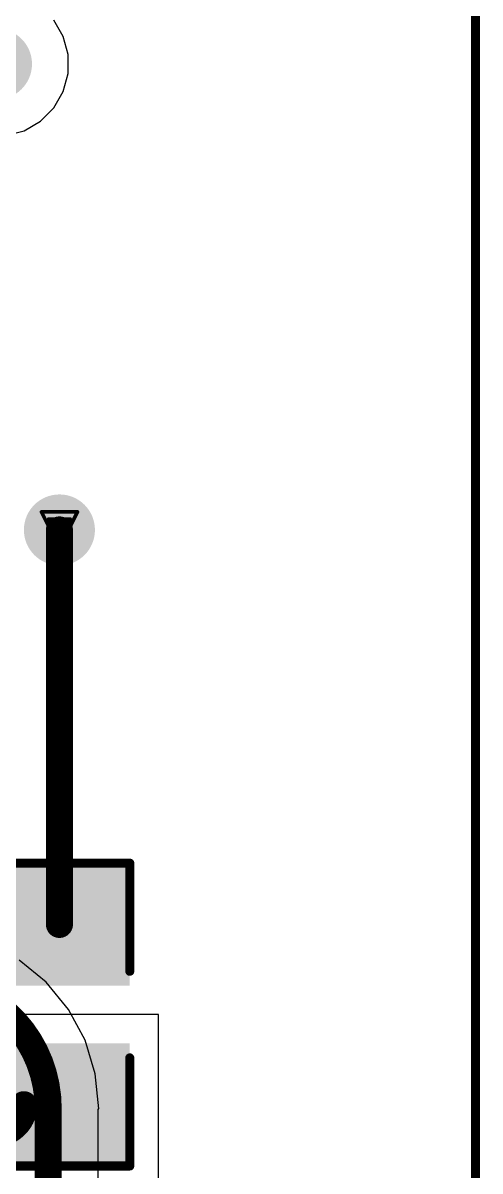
# Model space of a CAD drawing. Header units: inches. Extents: x 0 to 11.4, y 0 to 6.8.
# Drawn here: x 3.494 to 3.748, y 2.508 to 3.145 of the extents above; entities that cross this region are included whole.
import ezdxf

# ---------------------------------------------------------------- set-up
doc = ezdxf.new("R2010")
doc.units = ezdxf.units.IN
doc.header["$MEASUREMENT"] = 0
for name, color, linetype in [('Bottom Layer', 5, 'Continuous'), ('Bottom Overlay', 54, 'Continuous'), ('Bottom Paste', 16, 'Continuous'), ('Bottom Solder', 6, 'Continuous'), ('Drill Drawing', 1, 'Continuous'), ('Top Layer', 1, 'Continuous'), ('Top Overlay', 2, 'Continuous'), ('Via Holes', 16, 'Continuous')]:
    doc.layers.add(name, color=color, linetype=linetype)

# ---------------------------------------------------------------- blocks, each defined once
blk = doc.blocks.new('NE8FBV_C5_LED_57')
at = {"layer": 'Top Overlay', "const_width": 0.005}
blk.add_lwpolyline([(0.50827, -0.65472), (0.50827, 0.552)], dxfattribs=at)
blk = doc.blocks.new('C___1206_B_63')
at = {"layer": 'Bottom Layer'}
for points in [[(-0.08, 0.035), (-0.02, 0.035), (-0.02, -0.035), (-0.08, -0.035)], [(0.02, 0.035), (0.08, 0.035), (0.08, -0.035), (0.02, -0.035)]]:
    blk.add_hatch(color=5, dxfattribs=at).paths.add_polyline_path(points)
at = {"layer": 'Bottom Paste'}
for points in [[(-0.08, 0.035), (-0.02, 0.035), (-0.02, -0.035), (-0.08, -0.035)], [(0.02, 0.035), (0.08, 0.035), (0.08, -0.035), (0.02, -0.035)]]:
    blk.add_hatch(color=16, dxfattribs=at).paths.add_polyline_path(points)
at = {"layer": 'Bottom Solder'}
for points in [[(-0.084, 0.039), (-0.016, 0.039), (-0.016, -0.039), (-0.084, -0.039)], [(0.016, 0.039), (0.084, 0.039), (0.084, -0.039), (0.016, -0.039)]]:
    blk.add_hatch(color=6, dxfattribs=at).paths.add_polyline_path(points)
at = {"layer": 'Bottom Overlay', "const_width": 0.005}
for points in [[(-0.084, -0.039), (-0.084, 0.039)], [(-0.024, 0.039), (-0.084, 0.039)], [(0.084, 0.039), (0.024, 0.039)], [(0.084, -0.039), (0.084, 0.039)], [(-0.024, -0.039), (-0.084, -0.039)], [(0.084, -0.039), (0.024, -0.039)]]:
    blk.add_lwpolyline(points, dxfattribs=at)
at = {"layer": 'Bottom Overlay', "const_width": 0.0025}
for points in [[(-0.08525, 0.039, 1), (-0.08275, 0.039, 1)], [(-0.08525, 0.039, 1), (-0.08275, 0.039, 1)], [(-0.02525, 0.039, 1), (-0.02275, 0.039, 1)], [(0.02275, 0.039, 1), (0.02525, 0.039, 1)], [(0.08275, 0.039, 1), (0.08525, 0.039, 1)], [(0.08275, 0.039, 1), (0.08525, 0.039, 1)], [(-0.08525, -0.039, 1), (-0.08275, -0.039, 1)], [(-0.08525, -0.039, 1), (-0.08275, -0.039, 1)], [(-0.02525, -0.039, 1), (-0.02275, -0.039, 1)], [(0.02275, -0.039, 1), (0.02525, -0.039, 1)], [(0.08275, -0.039, 1), (0.08525, -0.039, 1)], [(0.08275, -0.039, 1), (0.08525, -0.039, 1)]]:
    blk.add_lwpolyline(points, format="xyb", close=True, dxfattribs=at)

msp = doc.modelspace()

# ---------------------------------------------------------------- hatches: boundary and pattern name
at = {"layer": 'Bottom Layer'}
h = msp.add_hatch(color=5, dxfattribs=at)
edge = h.paths.add_edge_path()
edge.add_arc((3.47979, 3.12228), 0.01969, 0, 360)
h = msp.add_hatch(color=5, dxfattribs=at)
edge = h.paths.add_edge_path()
edge.add_arc((3.51468, 2.86384), 0.01969, 0, 360)
at = {"layer": 'Top Layer'}
h = msp.add_hatch(color=1, dxfattribs=at)
edge = h.paths.add_edge_path()
edge.add_arc((3.47979, 3.12228), 0.01969, 0, 360)
h = msp.add_hatch(color=1, dxfattribs=at)
edge = h.paths.add_edge_path()
edge.add_arc((3.51468, 2.86384), 0.01969, 0, 360)
at = {"layer": 'Via Holes'}
h = msp.add_hatch(color=7, dxfattribs=at)
edge = h.paths.add_edge_path()
edge.add_arc((3.51468, 2.86384), 0.01181, 0, 360)

# ---------------------------------------------------------------- linework, layer by layer
at = {"layer": 'Bottom Layer'}
for p, q in [((3.51677, 3.1376), (3.51154, 3.14665)), ((3.51947, 3.1275), (3.51677, 3.1376)), ((3.51947, 3.11705), (3.51947, 3.1275)), ((3.51677, 3.10696), (3.51947, 3.11705)), ((3.51154, 3.09791), (3.51677, 3.10696)), ((3.50415, 3.09052), (3.51154, 3.09791)), ((3.4951, 3.0853), (3.50415, 3.09052)), ((3.48501, 3.08259), (3.4951, 3.0853)), ((3.56968, 2.595), (3.45968, 2.595)), ((3.56968, 2.495), (3.56968, 2.595))]:
    msp.add_line(p, q, dxfattribs=at)
at = {"layer": 'Bottom Layer', "const_width": 0.015}
msp.add_lwpolyline([(3.51468, 2.645), (3.51468, 2.86384)], dxfattribs=at)
at = {"layer": 'Bottom Layer', "const_width": 0.0075}
for points in [[(3.51093, 2.86384, 1), (3.51843, 2.86384, 1)], [(3.51093, 2.645, 1), (3.51843, 2.645, 1)], [(3.49125, 2.545, 1), (3.49875, 2.545, 1)]]:
    msp.add_lwpolyline(points, format="xyb", close=True, dxfattribs=at)
at = {"layer": 'Bottom Layer', "const_width": 0.015}
msp.add_lwpolyline([(3.495, 2.545, -0.414214), (3.479, 2.529)], format="xyb", dxfattribs=at)
at = {"layer": 'Drill Drawing', "const_width": 0.002}
for points in [[(3.50468, 2.87384), (3.52468, 2.87384)], [(3.50468, 2.87384), (3.51468, 2.85384)], [(3.51468, 2.85384), (3.52468, 2.87384)], [(3.50868, 2.86984), (3.52068, 2.86984)], [(3.50868, 2.86984), (3.51468, 2.85784)], [(3.51468, 2.85784), (3.52068, 2.86984)]]:
    msp.add_lwpolyline(points, dxfattribs=at)
at = {"layer": 'Drill Drawing', "const_width": 0.001}
for points in [[(3.50418, 2.87384, 1), (3.50518, 2.87384, 1)], [(3.50418, 2.87384, 1), (3.50518, 2.87384, 1)], [(3.52418, 2.87384, 1), (3.52518, 2.87384, 1)], [(3.52418, 2.87384, 1), (3.52518, 2.87384, 1)], [(3.50818, 2.86984, 1), (3.50918, 2.86984, 1)], [(3.50818, 2.86984, 1), (3.50918, 2.86984, 1)], [(3.52018, 2.86984, 1), (3.52118, 2.86984, 1)], [(3.52018, 2.86984, 1), (3.52118, 2.86984, 1)], [(3.51418, 2.85784, 1), (3.51518, 2.85784, 1)], [(3.51418, 2.85784, 1), (3.51518, 2.85784, 1)], [(3.51418, 2.85384, 1), (3.51518, 2.85384, 1)], [(3.51418, 2.85384, 1), (3.51518, 2.85384, 1)]]:
    msp.add_lwpolyline(points, format="xyb", close=True, dxfattribs=at)
at = {"layer": 'Top Layer'}
for p, q in [((3.51677, 3.1376), (3.51154, 3.14665)), ((3.51947, 3.1275), (3.51677, 3.1376)), ((3.51947, 3.11705), (3.51947, 3.1275)), ((3.51677, 3.10696), (3.51947, 3.11705)), ((3.51154, 3.09791), (3.51677, 3.10696)), ((3.50415, 3.09052), (3.51154, 3.09791)), ((3.4951, 3.0853), (3.50415, 3.09052)), ((3.48501, 3.08259), (3.4951, 3.0853)), ((3.5074, 2.61293), (3.49237, 2.62526)), ((3.51973, 2.59789), (3.5074, 2.61293)), ((3.5289, 2.58075), (3.51973, 2.59789)), ((3.53454, 2.56214), (3.5289, 2.58075)), ((3.53645, 2.54279), (3.53454, 2.56214)), ((3.53621, 2.34594), (3.53621, 2.54279)), ((3.53621, 2.54279), (3.53645, 2.54279))]:
    msp.add_line(p, q, dxfattribs=at)
at = {"layer": 'Top Layer', "const_width": 0.015}
msp.add_lwpolyline([(3.43726, 2.614, -0.414214), (3.50847, 2.54279)], format="xyb", dxfattribs=at)
msp.add_lwpolyline([(3.50847, 2.34594), (3.50847, 2.54279)], dxfattribs=at)
at = {"layer": 'Top Layer', "const_width": 0.0075}
msp.add_lwpolyline([(3.50472, 2.54279, 1), (3.51222, 2.54279, 1)], format="xyb", close=True, dxfattribs=at)
msp.add_lwpolyline([(3.50472, 2.54279, 1), (3.51222, 2.54279, 1)], format="xyb", close=True, dxfattribs=at)

# ---------------------------------------------------------------- block references
msp.add_blockref('NE8FBV_C5_LED_57', (3.23701, 2.9187))
at = {"rotation": 270}
msp.add_blockref('C___1206_B_63', (3.51468, 2.595), dxfattribs=at)

doc.saveas('drawing.dxf')
